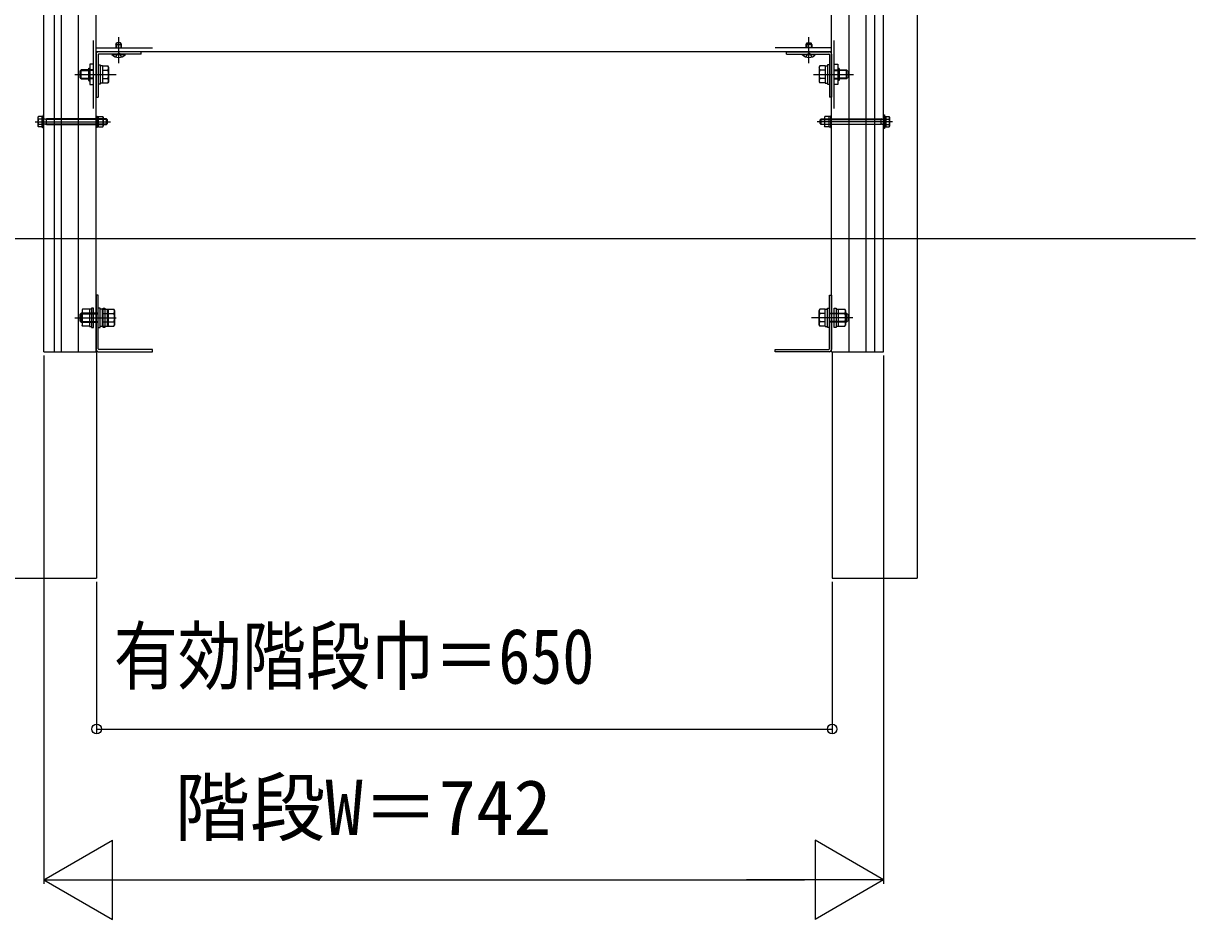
# Model space of a CAD drawing. Units: millimetres, scale not verified. Extents: x -1050 to 1050, y -1565 to 1555.
# Drawn here: x -390.9 to -80.2, y -1312 to -1074.5 of the extents above; entities that cross this region are included whole.
import ezdxf
from ezdxf.enums import TextEntityAlignment as Align

# ---------------------------------------------------------------- set-up
doc = ezdxf.new("R2010")
doc.units = ezdxf.units.MM
doc.header["$LTSCALE"] = 8
for name, color, linetype in [('0-4_YKK_12', 2, 'Continuous'), ('0-5_YKK_13', 4, 'Continuous'), ('0-6_YKK_D', 6, 'Continuous'), ('0-8_YSS_K', 3, 'Continuous')]:
    doc.layers.add(name, color=color, linetype=linetype)
doc.styles.add('ＭＳ ゴシック', font='')
doc.styles.get('ＭＳ ゴシック').set_extended_font_data('MS Gothic')

msp = doc.modelspace()

# ---------------------------------------------------------------- linework, layer by layer
at = {"layer": '0-4_YKK_12'}
for p, q in [((-382.804, -494.009), (-382.804, -1161.51)), ((-165.304, -491.909), (-165.304, -1161.51)), ((-154.054, -497.609), (-154.054, -1221.51)), ((-385.504, -1131.51), (-385.504, -831.51)), ((-376.354, -1131.51), (-376.354, -831.51)), ((-371.704, -1131.51), (-371.704, -831.51)), ((-172.054, -1131.51), (-172.054, -831.51)), ((-167.554, -1131.51), (-167.554, -831.51)), ((-162.904, -1131.51), (-162.904, -831.51)), ((-372.394, -1097.01), (-372.394, -1079.01)), ((-371.704, -1080.96), (-356.704, -1080.96)), ((-176.704, -1080.96), (-191.704, -1080.96)), ((-176.014, -1097.01), (-176.014, -1079.01)), ((-176.704, -1082.01), (-371.704, -1082.01)), ((-385.504, -1161.51), (-385.504, -1131.51)), ((-376.354, -1161.51), (-376.354, -1131.51)), ((-172.054, -1161.51), (-172.054, -1131.51)), ((-167.554, -1161.51), (-167.554, -1131.51)), ((-162.904, -1161.51), (-162.904, -1131.51)), ((-371.554, -1161.51), (-371.554, -1221.51)), ((-176.704, -1161.51), (-162.904, -1161.51)), ((-176.554, -1161.51), (-176.554, -1221.51)), ((-394.054, -1221.51), (-371.554, -1221.51)), ((-176.554, -1221.51), (-154.054, -1221.51))]:
    msp.add_line(p, q, dxfattribs=at)
for points in [[(-380.854, -1161.51), (-380.854, -1131.51), (-380.854, -831.51)], [(-176.704, -1161.51), (-176.704, -1131.51), (-176.704, -831.51)], [(-385.504, -1161.51), (-371.704, -1161.51), (-371.704, -1131.51)]]:
    msp.add_lwpolyline(points, dxfattribs=at)
at = {"layer": '0-5_YKK_13'}
for p, q in [((-365.704, -1085.01), (-365.704, -1078.11)), ((-182.704, -1085.01), (-182.704, -1078.11)), ((-366.454, -1080.12), (-366.214, -1079.61)), ((-366.454, -1080.12), (-364.954, -1080.12)), ((-366.454, -1080.12), (-366.454, -1080.96)), ((-366.257, -1079.703), (-366.257, -1080.96)), ((-365.194, -1079.61), (-366.214, -1079.61)), ((-364.954, -1080.12), (-365.194, -1079.61)), ((-365.15, -1079.703), (-365.15, -1080.96)), ((-364.954, -1080.96), (-364.954, -1080.12)), ((-183.454, -1080.12), (-183.214, -1079.61)), ((-183.454, -1080.96), (-183.454, -1080.12)), ((-181.954, -1080.12), (-183.454, -1080.12)), ((-183.257, -1079.703), (-183.257, -1080.96)), ((-183.214, -1079.61), (-182.194, -1079.61)), ((-181.954, -1080.12), (-182.194, -1079.61)), ((-182.15, -1079.703), (-182.15, -1080.96)), ((-181.954, -1080.12), (-181.954, -1080.96)), ((-359.704, -1082.01), (-371.104, -1082.01)), ((-371.104, -1082.76), (-371.104, -1094.01)), ((-359.704, -1082.61), (-370.954, -1082.61)), ((-367.474, -1082.61), (-367.474, -1082.762)), ((-367.474, -1082.762), (-363.934, -1082.762)), ((-363.934, -1082.61), (-363.934, -1082.762)), ((-359.704, -1082.61), (-359.704, -1082.01)), ((-188.704, -1082.61), (-188.704, -1082.01)), ((-188.704, -1082.01), (-177.304, -1082.01)), ((-188.704, -1082.61), (-177.454, -1082.61)), ((-184.474, -1082.61), (-184.474, -1082.762)), ((-184.474, -1082.762), (-180.934, -1082.762)), ((-183.454, -1083.393), (-183.047, -1082.56)), ((-183.047, -1082.56), (-182.704, -1082.377)), ((-182.36, -1082.56), (-182.704, -1082.377)), ((-181.954, -1083.393), (-182.36, -1082.56)), ((-180.934, -1082.61), (-180.934, -1082.762)), ((-177.304, -1082.76), (-177.304, -1094.01)), ((-375.868, -1087.014), (-373.684, -1087.014)), ((-375.664, -1089.21), (-375.664, -1086.81)), ((-373.684, -1086.81), (-375.664, -1086.81)), ((-373.684, -1086.435), (-373.354, -1086.244)), ((-373.684, -1086.435), (-373.684, -1089.585)), ((-372.394, -1086.81), (-373.684, -1086.81)), ((-372.394, -1087.02), (-373.684, -1087.02)), ((-372.394, -1085.31), (-373.354, -1085.31)), ((-372.394, -1090.71), (-372.394, -1085.31)), ((-370.024, -1085.7), (-370.624, -1085.7)), ((-370.024, -1085.7), (-370.024, -1090.32)), ((-370.024, -1085.758), (-368.548, -1085.758)), ((-370.024, -1086.884), (-368.548, -1086.884)), ((-368.374, -1086.06), (-368.548, -1085.758)), ((-368.374, -1086.06), (-368.374, -1089.96)), ((-180.034, -1086.06), (-179.86, -1085.758)), ((-180.034, -1086.06), (-180.034, -1089.96)), ((-178.384, -1085.758), (-179.86, -1085.758)), ((-178.384, -1086.884), (-179.86, -1086.884)), ((-178.384, -1085.7), (-177.784, -1085.7)), ((-177.784, -1085.46), (-177.784, -1090.56)), ((-177.304, -1085.46), (-177.784, -1085.46)), ((-176.014, -1086.81), (-174.724, -1086.81)), ((-176.014, -1087.02), (-174.724, -1087.02)), ((-175.054, -1085.31), (-175.054, -1090.71)), ((-174.724, -1086.435), (-175.054, -1086.244)), ((-174.724, -1086.435), (-174.724, -1089.585)), ((-174.724, -1086.81), (-172.744, -1086.81)), ((-172.54, -1087.014), (-174.724, -1087.014)), ((-172.744, -1089.21), (-172.744, -1086.81)), ((-172.744, -1086.81), (-172.384, -1087.17)), ((-172.384, -1087.17), (-172.384, -1088.85)), ((-377.347, -1088.01), (-366.334, -1088.01)), ((-375.664, -1089.21), (-376.024, -1088.85)), ((-375.868, -1089.006), (-373.684, -1089.006)), ((-375.664, -1089.21), (-373.684, -1089.21)), ((-372.394, -1089), (-373.684, -1089)), ((-372.394, -1089.21), (-373.684, -1089.21)), ((-373.684, -1089.585), (-373.354, -1089.775)), ((-370.024, -1090.32), (-370.624, -1090.32)), ((-370.024, -1089.136), (-368.548, -1089.136)), ((-370.024, -1090.261), (-368.548, -1090.261)), ((-368.374, -1089.96), (-368.548, -1090.261)), ((-181.534, -1088.01), (-170.884, -1088.01)), ((-180.034, -1089.96), (-179.86, -1090.261)), ((-178.384, -1089.136), (-179.86, -1089.136)), ((-178.384, -1090.261), (-179.86, -1090.261)), ((-177.784, -1090.56), (-177.304, -1090.56)), ((-176.014, -1089), (-174.724, -1089)), ((-176.014, -1089.21), (-174.724, -1089.21)), ((-174.724, -1089.585), (-175.054, -1089.775)), ((-172.54, -1089.006), (-174.724, -1089.006)), ((-172.744, -1089.21), (-174.724, -1089.21)), ((-172.744, -1089.21), (-172.384, -1088.85)), ((-175.054, -1090.71), (-176.014, -1090.71)), ((-387.094, -1099.363), (-386.987, -1099.177)), ((-387.094, -1099.363), (-387.094, -1101.763)), ((-386.044, -1099.177), (-386.987, -1099.177)), ((-386.044, -1099.87), (-386.987, -1099.87)), ((-385.744, -1099.153), (-386.044, -1099.153)), ((-386.044, -1099.153), (-386.044, -1101.973)), ((-385.066, -1099.886), (-385.504, -1099.886)), ((-385.066, -1099.886), (-384.814, -1099.813)), ((-384.814, -1099.959), (-385.066, -1099.886)), ((-369.814, -1099.813), (-384.814, -1099.813)), ((-384.814, -1101.313), (-384.814, -1099.813)), ((-368.768, -1099.959), (-384.814, -1099.959)), ((-371.404, -1099.183), (-371.014, -1099.183)), ((-371.014, -1101.949), (-371.014, -1099.177)), ((-371.014, -1099.87), (-369.921, -1099.87)), ((-369.814, -1099.363), (-369.814, -1101.763)), ((-368.914, -1099.813), (-369.814, -1099.813)), ((-368.914, -1101.313), (-368.914, -1099.813)), ((-368.644, -1100.083), (-368.914, -1099.813)), ((-179.764, -1100.083), (-179.494, -1099.813)), ((-179.639, -1099.959), (-163.594, -1099.959)), ((-179.494, -1099.813), (-178.594, -1099.813)), ((-179.494, -1101.313), (-179.494, -1099.813)), ((-178.594, -1099.813), (-163.594, -1099.813)), ((-177.394, -1099.177), (-178.486, -1099.177)), ((-177.394, -1099.87), (-178.486, -1099.87)), ((-177.394, -1101.949), (-177.394, -1099.177)), ((-177.004, -1099.183), (-177.394, -1099.183)), ((-177.004, -1099.063), (-177.004, -1102.063)), ((-163.594, -1101.313), (-163.594, -1099.813)), ((-163.341, -1099.886), (-163.594, -1099.813)), ((-163.594, -1099.959), (-163.341, -1099.886)), ((-163.341, -1099.886), (-162.904, -1099.886)), ((-162.664, -1098.763), (-162.664, -1102.363)), ((-162.664, -1099.153), (-162.364, -1099.153)), ((-162.364, -1099.153), (-162.364, -1101.973)), ((-162.364, -1099.177), (-161.421, -1099.177)), ((-162.364, -1099.87), (-161.421, -1099.87)), ((-161.314, -1099.363), (-161.421, -1099.177)), ((-161.314, -1099.363), (-161.314, -1101.763)), ((-387.844, -1100.563), (-367.894, -1100.563)), ((-387.094, -1101.763), (-386.987, -1101.949)), ((-386.044, -1101.256), (-386.987, -1101.256)), ((-386.044, -1101.949), (-386.987, -1101.949)), ((-386.044, -1100.503), (-385.744, -1100.503)), ((-386.044, -1100.623), (-385.744, -1100.623)), ((-386.044, -1101.973), (-385.744, -1101.973)), ((-385.066, -1101.24), (-385.504, -1101.24)), ((-385.066, -1101.24), (-384.814, -1101.167)), ((-385.066, -1101.24), (-384.814, -1101.313)), ((-368.768, -1101.167), (-384.814, -1101.167)), ((-371.014, -1101.943), (-371.404, -1101.943)), ((-371.014, -1101.256), (-369.921, -1101.256)), ((-368.644, -1101.043), (-368.914, -1101.313)), ((-368.644, -1101.043), (-368.644, -1100.083)), ((-160.564, -1100.563), (-180.514, -1100.563)), ((-179.764, -1101.043), (-179.764, -1100.083)), ((-179.764, -1101.043), (-179.494, -1101.313)), ((-179.639, -1101.167), (-163.594, -1101.167)), ((-178.594, -1101.313), (-179.494, -1101.313)), ((-163.594, -1101.313), (-178.594, -1101.313)), ((-178.486, -1101.949), (-178.594, -1101.763)), ((-177.394, -1101.256), (-178.486, -1101.256)), ((-177.394, -1101.949), (-178.486, -1101.949)), ((-177.394, -1101.943), (-177.004, -1101.943)), ((-163.341, -1101.24), (-163.594, -1101.167)), ((-163.341, -1101.24), (-163.594, -1101.313)), ((-163.341, -1101.24), (-162.904, -1101.24)), ((-162.664, -1102.363), (-162.904, -1102.363)), ((-162.364, -1100.503), (-162.664, -1100.503)), ((-162.364, -1100.623), (-162.664, -1100.623)), ((-162.364, -1101.973), (-162.664, -1101.973)), ((-162.364, -1101.256), (-161.421, -1101.256)), ((-162.364, -1101.949), (-161.421, -1101.949)), ((-161.314, -1101.763), (-161.421, -1101.949)), ((-371.104, -1160.76), (-371.104, -1146.51)), ((-177.304, -1160.76), (-177.304, -1146.51)), ((-177.304, -1146.51), (-176.704, -1146.51)), ((-176.704, -1146.51), (-176.704, -1160.91)), ((-377.347, -1152.51), (-366.334, -1152.51)), ((-375.664, -1151.31), (-376.024, -1151.67)), ((-376.024, -1151.67), (-376.024, -1153.35)), ((-375.868, -1151.514), (-371.104, -1151.514)), ((-371.104, -1151.31), (-375.664, -1151.31)), ((-375.664, -1153.71), (-375.664, -1151.31)), ((-373.474, -1150.258), (-375.25, -1150.258)), ((-373.474, -1151.384), (-375.25, -1151.384)), ((-372.874, -1150.2), (-373.474, -1150.2)), ((-372.874, -1149.96), (-372.874, -1155.06)), ((-372.394, -1149.96), (-372.874, -1149.96)), ((-370.024, -1150.258), (-368.548, -1150.258)), ((-370.024, -1151.384), (-368.548, -1151.384)), ((-369.334, -1149.96), (-369.334, -1155.06)), ((-369.334, -1150.2), (-368.734, -1150.2)), ((-368.734, -1150.2), (-368.734, -1154.82)), ((-368.734, -1150.258), (-366.958, -1150.258)), ((-368.734, -1151.384), (-366.958, -1151.384)), ((-368.374, -1150.56), (-368.548, -1150.258)), ((-368.374, -1154.46), (-368.374, -1150.56)), ((-171.06, -1152.51), (-182.074, -1152.51)), ((-180.034, -1150.56), (-179.86, -1150.258)), ((-180.034, -1154.46), (-180.034, -1150.56)), ((-178.384, -1150.258), (-179.86, -1150.258)), ((-178.384, -1151.384), (-179.86, -1151.384)), ((-178.384, -1150.2), (-177.784, -1150.2)), ((-178.384, -1154.82), (-178.384, -1150.2)), ((-177.304, -1151.31), (-172.744, -1151.31)), ((-172.54, -1151.514), (-177.304, -1151.514)), ((-176.014, -1155.06), (-176.014, -1149.96)), ((-176.014, -1149.96), (-175.534, -1149.96)), ((-175.534, -1149.96), (-175.534, -1155.06)), ((-175.534, -1150.2), (-174.934, -1150.2)), ((-174.934, -1150.2), (-174.934, -1154.82)), ((-174.934, -1150.258), (-173.158, -1150.258)), ((-174.934, -1151.384), (-173.158, -1151.384)), ((-173.158, -1150.258), (-172.984, -1150.56)), ((-172.984, -1150.56), (-172.984, -1154.46)), ((-172.744, -1151.31), (-172.384, -1151.67)), ((-172.744, -1153.71), (-172.744, -1151.31)), ((-172.384, -1151.67), (-172.384, -1153.35)), ((-375.664, -1153.71), (-376.024, -1153.35)), ((-375.868, -1153.506), (-371.104, -1153.506)), ((-375.664, -1153.71), (-371.104, -1153.71)), ((-375.25, -1154.761), (-375.424, -1154.46)), ((-373.474, -1153.636), (-375.25, -1153.636)), ((-373.474, -1154.761), (-375.25, -1154.761)), ((-370.024, -1154.82), (-370.624, -1154.82)), ((-370.024, -1153.636), (-368.548, -1153.636)), ((-370.024, -1154.761), (-368.548, -1154.761)), ((-368.734, -1154.82), (-369.334, -1154.82)), ((-368.734, -1153.636), (-366.958, -1153.636)), ((-368.374, -1154.46), (-368.548, -1154.761)), ((-180.034, -1154.46), (-179.86, -1154.761)), ((-178.384, -1153.636), (-179.86, -1153.636)), ((-178.384, -1154.761), (-179.86, -1154.761)), ((-178.384, -1154.82), (-177.784, -1154.82)), ((-177.304, -1155.06), (-177.784, -1155.06)), ((-172.54, -1153.506), (-177.304, -1153.506)), ((-172.744, -1153.71), (-177.304, -1153.71)), ((-175.534, -1155.06), (-176.014, -1155.06)), ((-174.934, -1154.82), (-175.534, -1154.82)), ((-174.934, -1153.636), (-173.158, -1153.636)), ((-174.934, -1154.761), (-173.158, -1154.761)), ((-173.158, -1154.761), (-172.984, -1154.46)), ((-172.744, -1153.71), (-172.384, -1153.35)), ((-356.704, -1160.91), (-370.954, -1160.91)), ((-191.704, -1160.91), (-177.454, -1160.91)), ((-191.704, -1161.51), (-191.704, -1160.91)), ((-177.304, -1161.51), (-191.704, -1161.51))]:
    msp.add_line(p, q, dxfattribs=at)
for points in [[(-371.704, -1082.61), (-371.704, -1094.01), (-371.104, -1094.01)], [(-366.454, -1083.393), (-366.047, -1082.56), (-365.704, -1082.377)], [(-364.954, -1083.393), (-365.36, -1082.56), (-365.704, -1082.377)], [(-176.704, -1082.61), (-176.704, -1094.01), (-177.304, -1094.01)], [(-375.664, -1086.81), (-376.024, -1087.17), (-376.024, -1088.85)], [(-373.354, -1085.31), (-373.354, -1090.71), (-372.394, -1090.71)], [(-371.104, -1085.46), (-370.624, -1085.46), (-370.624, -1090.56), (-371.104, -1090.56)], [(-178.384, -1085.7), (-178.384, -1090.32), (-177.784, -1090.32)], [(-176.014, -1090.71), (-176.014, -1085.31), (-175.054, -1085.31)], [(-385.504, -1102.363), (-385.504, -1098.763), (-385.744, -1098.763)], [(-385.744, -1098.763), (-385.744, -1102.363), (-385.504, -1102.363)], [(-371.704, -1102.063), (-371.704, -1099.063), (-371.404, -1099.063)], [(-371.404, -1099.063), (-371.404, -1102.063), (-371.704, -1102.063)], [(-371.014, -1099.177), (-369.921, -1099.177), (-369.814, -1099.363)], [(-178.486, -1099.177), (-178.594, -1099.363), (-178.594, -1101.763)], [(-177.004, -1102.063), (-176.704, -1102.063), (-176.704, -1099.063), (-177.004, -1099.063)], [(-162.904, -1102.363), (-162.904, -1098.763), (-162.664, -1098.763)], [(-384.814, -1101.313), (-369.814, -1101.313), (-368.914, -1101.313)], [(-371.014, -1101.949), (-369.921, -1101.949), (-369.814, -1101.763)], [(-371.104, -1146.51), (-371.704, -1146.51), (-371.704, -1160.91)], [(-375.25, -1150.258), (-375.424, -1150.56), (-375.424, -1154.46)], [(-373.474, -1150.2), (-373.474, -1154.82), (-372.874, -1154.82)], [(-372.874, -1155.06), (-372.394, -1155.06), (-372.394, -1149.96)], [(-371.104, -1155.06), (-370.624, -1155.06), (-370.624, -1149.96), (-371.104, -1149.96)], [(-370.024, -1154.82), (-370.024, -1150.2), (-370.624, -1150.2)], [(-369.334, -1155.06), (-369.814, -1155.06), (-369.814, -1149.96), (-369.334, -1149.96)], [(-366.958, -1150.258), (-366.784, -1150.56), (-366.784, -1154.46)], [(-177.784, -1155.06), (-177.784, -1149.96), (-177.304, -1149.96)], [(-368.734, -1154.761), (-366.958, -1154.761), (-366.784, -1154.46)], [(-371.104, -1161.51), (-356.704, -1161.51), (-356.704, -1160.91)]]:
    msp.add_lwpolyline(points, dxfattribs=at)
for centre, radius, start, end in [((-371.104, -1082.61), 0.6, 90, 180), ((-370.954, -1082.76), 0.15, 90, 180), ((-365.704, -1081.04), 2.47, 224.2189, 315.7811), ((-182.704, -1081.04), 2.47, 224.2189, 315.7811), ((-177.454, -1082.76), 0.15, 0, 90), ((-177.304, -1082.61), 0.6, 0, 90), ((-372.1, -1088.01), 3.726, 342.41205, 17.58795), ((-369.37, -1086.321), 0.997, 325.61575, 34.38425), ((-179.037, -1086.321), 0.997, 145.61575, 214.38425), ((-176.308, -1088.01), 3.726, 162.41205, 197.58795), ((-369.37, -1089.698), 0.997, 325.61575, 34.38425), ((-179.037, -1089.698), 0.997, 145.61575, 214.38425), ((-384.801, -1100.563), 2.293, 162.41205, 197.58795), ((-386.48, -1099.524), 0.613, 145.61575, 214.38425), ((-370.427, -1099.524), 0.613, 325.61575, 34.38425), ((-372.107, -1100.563), 2.293, 342.41205, 17.58795), ((-176.301, -1100.563), 2.293, 162.41205, 197.58795), ((-177.98, -1099.524), 0.613, 145.61575, 214.38425), ((-161.927, -1099.524), 0.613, 325.61575, 34.38425), ((-163.606, -1100.563), 2.293, 342.41205, 17.58795), ((-386.48, -1101.602), 0.613, 145.61575, 214.38425), ((-370.427, -1101.602), 0.613, 325.61575, 34.38425), ((-177.98, -1101.602), 0.613, 145.61575, 214.38425), ((-161.927, -1101.602), 0.613, 325.61575, 34.38425), ((-374.427, -1150.821), 0.997, 145.61575, 214.38425), ((-371.698, -1152.51), 3.726, 162.41205, 197.58795), ((-372.1, -1152.51), 3.726, 342.41205, 17.58795), ((-369.37, -1150.821), 0.997, 325.61575, 34.38425), ((-370.51, -1152.51), 3.726, 342.41205, 17.58795), ((-367.78, -1150.821), 0.997, 325.61575, 34.38425), ((-179.037, -1150.821), 0.997, 145.61575, 214.38425), ((-176.308, -1152.51), 3.726, 162.41205, 197.58795), ((-176.71, -1152.51), 3.726, 342.41205, 17.58795), ((-173.98, -1150.821), 0.997, 325.61575, 34.38425), ((-374.427, -1154.198), 0.997, 145.61575, 214.38425), ((-369.37, -1154.198), 0.997, 325.61575, 34.38425), ((-367.78, -1154.198), 0.997, 325.61575, 34.38425), ((-179.037, -1154.198), 0.997, 145.61575, 214.38425), ((-173.98, -1154.198), 0.997, 325.61575, 34.38425), ((-371.104, -1160.91), 0.6, 180, 270), ((-370.954, -1160.76), 0.15, 180, 270), ((-177.454, -1160.76), 0.15, 270, 0), ((-177.304, -1160.91), 0.6, 270, 0)]:
    msp.add_arc(centre, radius, start, end, dxfattribs=at)
at = {"layer": '0-6_YKK_D'}
for p, q in [((-385.504, -1162.51), (-385.504, -1302.51)), ((-162.904, -1162.51), (-162.904, -1302.51)), ((-371.554, -1222.51), (-371.554, -1262.51)), ((-176.554, -1222.51), (-176.554, -1262.51)), ((-371.554, -1261.51), (-176.554, -1261.51)), ((-385.504, -1301.51), (-367.317, -1291.01)), ((-367.317, -1312.01), (-367.317, -1291.01)), ((-162.904, -1301.51), (-181.09, -1291.01)), ((-181.09, -1291.01), (-181.09, -1312.01)), ((-385.504, -1301.51), (-367.317, -1312.01)), ((-385.504, -1301.51), (-349.131, -1301.51)), ((-364.504, -1301.51), (-183.904, -1301.51)), ((-162.904, -1301.51), (-199.277, -1301.51)), ((-162.904, -1301.51), (-181.09, -1312.01))]:
    msp.add_line(p, q, dxfattribs=at)
for centre in [(-371.554, -1261.51), (-176.554, -1261.51)]:
    msp.add_circle(centre, 1.275, dxfattribs=at)
at = {"layer": '0-8_YSS_K'}
msp.add_line((-696.304, -1131.51), (-80.22, -1131.51), dxfattribs=at)

# ---------------------------------------------------------------- texts
at = {"layer": '0-6_YKK_D', "style": 'ＭＳ ゴシック', "width": 0.85}
msp.add_text('有効階段巾＝650', height=14.66, dxfattribs=at).set_placement((-367.022, -1253.896), align=Align.BOTTOM_LEFT)
at = {"layer": '0-6_YKK_D', "style": 'ＭＳ ゴシック'}
msp.add_text('階段W＝742', height=14.66, dxfattribs=at).set_placement((-350.908, -1294.01), align=Align.BOTTOM_LEFT)

doc.saveas('drawing.dxf')
